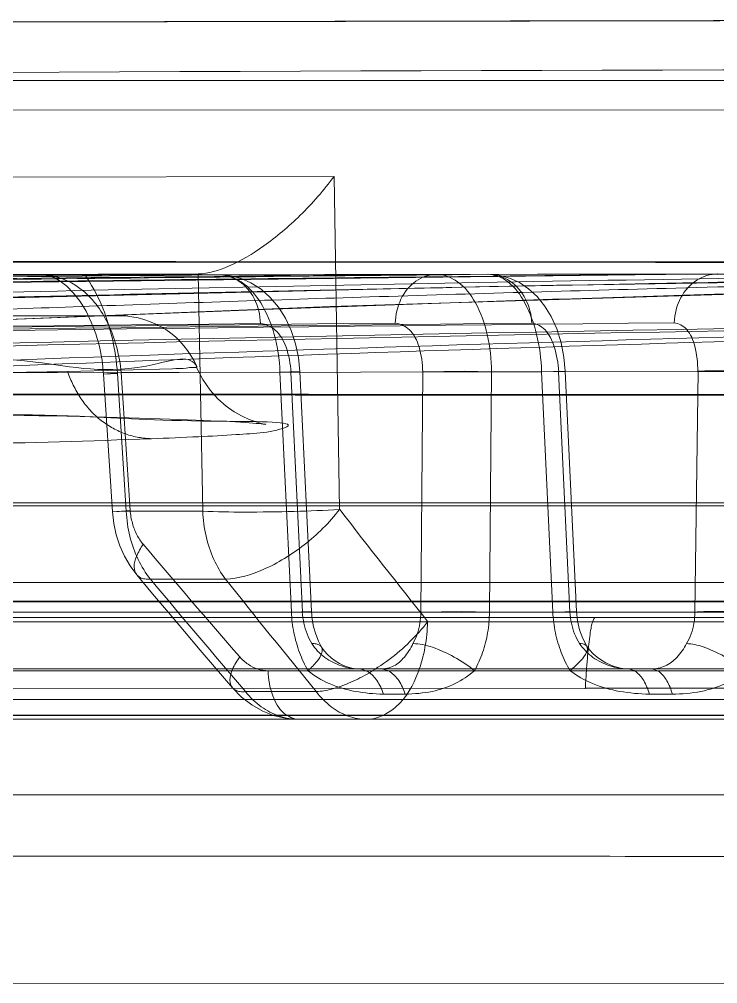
# Model space of a CAD drawing. Header units: millimetres. Extents: x 5438 to 6032, y -2661 to -1821.
# Drawn here: x 5819.271 to 5820.31, y -2148.433 to -2146.999 of the extents above; entities that cross this region are included whole.
import ezdxf

# ---------------------------------------------------------------- set-up
doc = ezdxf.new("R2010")
doc.units = ezdxf.units.MM
doc.header["$LTSCALE"] = 0.1
doc.layers.get('0').update_dxf_attribs({"lineweight": 15})

msp = doc.modelspace()

# ---------------------------------------------------------------- linework, layer by layer
for p, q in [((5828.4216, -2147.09), (5817.4213, -2147.09)), ((5827.5349, -2147.1316), (5818.0755, -2147.1348)), ((5818.5376, -2147.1346), (5827.7661, -2147.1315)), ((5819.7397, -2147.2328), (5819.2222, -2147.2339)), ((5819.7469, -2147.728), (5819.7391, -2147.2328)), ((5819.968, -2147.3784), (5819.1261, -2147.3801)), ((5819.3933, -2147.3795), (5819.1265, -2147.3801)), ((5819.2107, -2147.3785), (5819.5368, -2147.3778)), ((5819.3683, -2147.379), (5819.3065, -2147.3798)), ((5819.3065, -2147.3798), (5819.5678, -2147.3792)), ((5819.5681, -2147.3792), (5819.3069, -2147.3798)), ((5819.5368, -2147.3778), (5819.3683, -2147.379)), ((5819.6742, -2147.379), (5819.3933, -2147.3795)), ((5819.5368, -2147.3778), (5819.5437, -2147.7306)), ((5819.9683, -2147.3784), (5819.6742, -2147.379)), ((5819.8913, -2147.3786), (5820.8326, -2147.3772)), ((5819.4198, -2147.44), (5816.2972, -2147.44)), ((5819.229, -2147.5249), (5820.0479, -2147.5232)), ((5819.4985, -2147.5188), (5819.3427, -2147.5229)), ((5819.4224, -2147.5245), (5819.396, -2147.5267)), ((5819.396, -2147.5267), (5819.4166, -2147.5258)), ((5819.4297, -2147.7306), (5819.4166, -2147.5258)), ((5819.6585, -2147.524), (5819.4224, -2147.5245)), ((5819.4224, -2147.5245), (5819.4355, -2147.7293)), ((5819.6883, -2147.523), (5819.6585, -2147.524)), ((5819.6756, -2147.8806), (5819.6585, -2147.524)), ((5819.6748, -2147.524), (5819.6883, -2147.523)), ((5819.6748, -2147.524), (5819.6919, -2147.8806)), ((5819.7054, -2147.8796), (5819.6883, -2147.523)), ((5819.868, -2147.8806), (5819.8713, -2147.5234)), ((5819.8713, -2147.5234), (5819.9329, -2147.5224)), ((5819.9329, -2147.5224), (5819.9735, -2147.5234)), ((5819.9735, -2147.5234), (5819.9702, -2147.8806)), ((5820.889, -2147.522), (5819.9735, -2147.5234)), ((5820.0478, -2147.5232), (5820.083, -2147.5223)), ((5820.0478, -2147.5232), (5820.0646, -2147.8806)), ((5820.083, -2147.5223), (5820.073, -2147.5232)), ((5820.0899, -2147.8806), (5820.073, -2147.5232)), ((5820.083, -2147.5223), (5820.0999, -2147.8797)), ((5820.2807, -2147.5226), (5820.276, -2147.8806)), ((5819.4092, -2147.7315), (5819.396, -2147.5267)), ((5821.1531, -2147.718), (5814.3595, -2147.718)), ((5814.7646, -2147.7226), (5822.724, -2147.7223)), ((5819.4355, -2147.7293), (5819.4092, -2147.7315)), ((5819.4092, -2147.7315), (5819.4297, -2147.7306)), ((5819.4297, -2147.7306), (5819.5437, -2147.7306)), ((5821.2705, -2147.8365), (5816.8736, -2147.8365)), ((5819.5775, -2147.8316), (5819.4657, -2147.8316)), ((5811.9564, -2147.8647), (5822.7261, -2147.8658)), ((5822.7263, -2147.8645), (5814.7299, -2147.8644)), ((5799.6537, -2147.8806), (5821.6077, -2147.8806)), ((5799.8825, -2147.8807), (5820.276, -2147.8806)), ((5819.7054, -2147.8796), (5819.6756, -2147.8806)), ((5819.6919, -2147.8806), (5819.7054, -2147.8796)), ((5819.868, -2147.8806), (5819.9294, -2147.8796)), ((5819.9294, -2147.8796), (5819.9702, -2147.8806)), ((5820.0646, -2147.8806), (5820.0998, -2147.8797)), ((5820.0998, -2147.8797), (5820.0899, -2147.8806)), ((5846.4445, -2147.8886), (5799.3983, -2147.8886)), ((5801.8827, -2147.8887), (5838.0729, -2147.8887)), ((5819.1772, -2147.8953), (5820.5359, -2147.8953)), ((5821.4256, -2147.8953), (5819.8787, -2147.8953)), ((5821.5286, -2147.965), (5799.6394, -2147.965)), ((5819.2101, -2147.9677), (5820.9324, -2147.9677)), ((5814.7178, -2147.9956), (5820.113, -2147.9938)), ((5819.6073, -2147.9988), (5819.7125, -2147.9988)), ((5820.113, -2147.9938), (5822.9215, -2147.9937)), ((5822.8013, -2148.0104), (5812.9287, -2148.0104)), ((5814.6533, -2148.0105), (5822.8015, -2148.0106)), ((5819.8449, -2148.0025), (5819.8125, -2148.0025)), ((5820.2083, -2148.0025), (5820.2425, -2148.0025)), ((5822.9213, -2148.034), (5812.9271, -2148.0341)), ((5812.9272, -2148.0341), (5822.9207, -2148.0341)), ((5821.3811, -2148.04), (5817.5943, -2148.04)), ((5832.9217, -2148.1525), (5812.9212, -2148.1525)), ((5822.9213, -2148.4331), (5814.3174, -2148.4317))]:
    msp.add_line(p, q)
for points in [[(5822.1513, -2146.9994), (5821.8248, -2146.9996), (5821.503, -2146.9998), (5821.1877, -2147.0001), (5820.8796, -2147.0005), (5820.5796, -2147.0008), (5820.289, -2147.0013), (5820.0093, -2147.0017), (5819.7419, -2147.0022), (5819.4882, -2147.0027), (5819.2491, -2147.0032), (5819.0254, -2147.0037), (5818.8181, -2147.0043), (5818.6279, -2147.0047), (5818.4556, -2147.0052), (5818.3019, -2147.0056), (5818.0448, -2147.0064)], [(5822.1083, -2146.9995), (5821.7792, -2146.9997), (5821.4554, -2146.9999), (5821.1383, -2147.0002), (5820.8293, -2147.0006), (5820.5298, -2147.001), (5820.2406, -2147.0014), (5819.963, -2147.0019), (5819.698, -2147.0023), (5819.4472, -2147.0028), (5819.2114, -2147.0034), (5818.9909, -2147.0039), (5818.7863, -2147.0044), (5818.5982, -2147.0049), (5818.4279, -2147.0053)], [(5819.8909, -2147.3786), (5817.6306, -2147.4045), (5815.2509, -2147.4449), (5812.7519, -2147.4989), (5810.1337, -2147.5655), (5807.3961, -2147.6423), (5804.5394, -2147.7266)], [(5820.3095, -2147.3779), (5818.5528, -2147.3991), (5816.7139, -2147.4313), (5814.7928, -2147.4744), (5812.7896, -2147.5281), (5810.7042, -2147.5915), (5808.5367, -2147.6637)], [(5821.2029, -2147.3768), (5819.9701, -2147.3967), (5818.692, -2147.4268), (5817.3686, -2147.4678), (5816, -2147.52), (5814.5861, -2147.5837)], [(5821.6708, -2147.3763), (5820.707, -2147.3963), (5819.7331, -2147.4261), (5818.7489, -2147.4659), (5817.7545, -2147.5158), (5816.7499, -2147.5759), (5815.7352, -2147.6462)], [(5819.3069, -2147.3798), (5819.3143, -2147.3806), (5819.3224, -2147.3833), (5819.3316, -2147.3884), (5819.3415, -2147.3961), (5819.3514, -2147.4063), (5819.361, -2147.4188), (5819.3699, -2147.4333), (5819.3777, -2147.4494), (5819.3845, -2147.467), (5819.3898, -2147.4858), (5819.3937, -2147.5058), (5819.396, -2147.5267)], [(5819.6883, -2147.523), (5819.6862, -2147.5022), (5819.6818, -2147.4815), (5819.6753, -2147.4618), (5819.6667, -2147.4436), (5819.6563, -2147.4271), (5819.6441, -2147.4127), (5819.6304, -2147.4006), (5819.6154, -2147.391), (5819.5996, -2147.3843), (5819.5837, -2147.3804), (5819.5681, -2147.3792)], [(5820.8328, -2147.3772), (5820.6699, -2147.3774), (5820.5089, -2147.3776), (5820.3506, -2147.3779), (5820.1948, -2147.3781), (5820.0416, -2147.3783), (5819.8916, -2147.3786)], [(5820.083, -2147.5223), (5820.0811, -2147.5018), (5820.0768, -2147.4801), (5820.0703, -2147.4595), (5820.0621, -2147.4413), (5820.0522, -2147.4252), (5820.0411, -2147.4114), (5820.0285, -2147.3998), (5820.0148, -2147.3906), (5819.9999, -2147.3839), (5819.9842, -2147.3798), (5819.9683, -2147.3784)], [(5819.2556, -2147.5877), (5819.2781, -2147.5881), (5819.2999, -2147.5886), (5819.321, -2147.589), (5819.3415, -2147.5894), (5819.3612, -2147.5899), (5819.3803, -2147.5903), (5819.3987, -2147.5908), (5819.4164, -2147.5912), (5819.4334, -2147.5917), (5819.4497, -2147.5922), (5819.4654, -2147.5927), (5819.4803, -2147.5931), (5819.4946, -2147.5936), (5819.5082, -2147.5941), (5819.5211, -2147.5946), (5819.5333, -2147.595), (5819.5448, -2147.5955), (5819.5557, -2147.596), (5819.5659, -2147.5965), (5819.5753, -2147.5969), (5819.5841, -2147.5974), (5819.5923, -2147.5979), (5819.5998, -2147.5983), (5819.6066, -2147.5987), (5819.6127, -2147.5992), (5819.6182, -2147.5996), (5819.623, -2147.6), (5819.6272, -2147.6004), (5819.6307, -2147.6007), (5819.6335, -2147.601), (5819.6355, -2147.6012), (5819.6369, -2147.6014), (5819.6374, -2147.6015), (5819.637, -2147.6014), (5819.6354, -2147.6011), (5819.6326, -2147.6005), (5819.6279, -2147.5993), (5819.6214, -2147.5973), (5819.6128, -2147.5942), (5819.6023, -2147.5894), (5819.5906, -2147.5829), (5819.5785, -2147.5742), (5819.5662, -2147.5634), (5819.5546, -2147.5505), (5819.5435, -2147.5349), (5819.5337, -2147.5161)], [(5819.4092, -2147.7315), (5819.4111, -2147.7487), (5819.4149, -2147.7656), (5819.4202, -2147.782), (5819.4272, -2147.7974), (5819.4356, -2147.8119), (5819.4455, -2147.8252)], [(5819.4455, -2147.8252), (5819.469, -2147.8533), (5819.4926, -2147.8813), (5819.5163, -2147.9094), (5819.54, -2147.9374), (5819.5639, -2147.9654), (5819.5879, -2147.9933)], [(5819.7204, -2147.9327), (5819.7157, -2147.9236), (5819.7117, -2147.9134), (5819.7086, -2147.9026), (5819.7065, -2147.8912), (5819.7054, -2147.8796)], [(5820.1151, -2147.9312), (5820.1092, -2147.9197), (5820.1045, -2147.907), (5820.1014, -2147.8935), (5820.0999, -2147.8797)], [(5819.7751, -2147.965), (5819.7718, -2147.9649), (5819.768, -2147.9644), (5819.7635, -2147.9634), (5819.7584, -2147.9619), (5819.7529, -2147.9598), (5819.747, -2147.9569), (5819.7409, -2147.9532), (5819.7348, -2147.9488), (5819.7291, -2147.9438), (5819.7242, -2147.9383), (5819.7204, -2147.9328)], [(5820.1756, -2147.965), (5820.1715, -2147.9649), (5820.1668, -2147.9643), (5820.1616, -2147.9632), (5820.1559, -2147.9616), (5820.1498, -2147.9592), (5820.1434, -2147.9562), (5820.1368, -2147.9523), (5820.1304, -2147.9477), (5820.1244, -2147.9425), (5820.1192, -2147.9369), (5820.1152, -2147.9313)], [(5819.5879, -2147.9933), (5819.6014, -2148.0071), (5819.6166, -2148.0187), (5819.633, -2148.0279), (5819.6503, -2148.0346), (5819.6682, -2148.0387), (5819.6863, -2148.04)]]:
    msp.add_lwpolyline(points)
for centre, radius, start, end in [((5819.4198, -2147.565), 0.125, 23.2445, 90), ((5823.7416, -2345.2887), 197.8591, 90.821909, 93.490905), ((5831.1033, -2138.9505), 14.3527, 217.70266, 218.55114), ((5831.2854, -2137.7691), 15.4974, 220.23733, 221.05239), ((5831.3003, -2137.9529), 15.4158, 219.85268, 220.66737), ((5830.7569, -2138.9428), 14.2825, 218.48819, 219.35068)]:
    msp.add_arc(centre, radius, start, end)
for points, knots in [([(5817.9535, -2147.0067), (5817.9333, -2147.0068), (5817.9006, -2147.0069), (5817.8568, -2147.007), (5817.8209, -2147.0071), (5817.8071, -2147.0072), (5817.7876, -2147.0072), (5817.8016, -2147.0072), (5817.8152, -2147.0071), (5817.8648, -2147.007), (5817.9507, -2147.0067), (5818.0937, -2147.0063), (5818.2818, -2147.0057), (5818.621, -2147.0047), (5819.1427, -2147.0034), (5819.7251, -2147.0022), (5820.2569, -2147.0013), (5820.6968, -2147.0007), (5821.1582, -2147.0001), (5821.8044, -2146.9995), (5822.6301, -2146.9992), (5823.4609, -2146.9993), (5824.1211, -2146.9996), (5824.6024, -2147), (5825.0673, -2147.0006), (5825.6424, -2147.0014), (5826.2898, -2147.0025), (5826.9218, -2147.004), (5827.2823, -2147.0049), (5827.4158, -2147.0053)], [0, 0, 0, 0, 0.005823, 0.010402, 0.013726, 0.015796, 0.016608, 0.017066, 0.018803, 0.021787, 0.031398, 0.045882, 0.065227, 0.089191, 0.149773, 0.225198, 0.267685, 0.312785, 0.360042, 0.409119, 0.51084, 0.613132, 0.663784, 0.713197, 0.76066, 0.806283, 0.889497, 0.959103, 1, 1, 1, 1]), ([(5818.4275, -2147.0053), (5818.629, -2147.0048), (5819.0879, -2147.0036), (5819.8484, -2147.002), (5820.738, -2147.0006), (5821.7202, -2146.9996), (5822.7525, -2146.9992), (5823.7934, -2146.9994), (5824.7964, -2147.0002), (5825.7176, -2147.0015), (5826.5267, -2147.0031), (5827.1661, -2147.0046), (5827.6668, -2147.006), (5827.8882, -2147.0067), (5828.11, -2147.0074), (5827.94, -2147.0068), (5827.8874, -2147.0067)], [0, 0, 0, 0, 0.061828, 0.140832, 0.233385, 0.334836, 0.44226, 0.550165, 0.654318, 0.74989, 0.833348, 0.901165, 0.950069, 0.977961, 0.983845, 1, 1, 1, 1]), ([(5799.9338, -2147.3586), (5803.7643, -2147.2626), (5811.4267, -2147.1187), (5822.922, -2147.0467), (5834.4173, -2147.1187), (5842.0796, -2147.2627), (5845.9102, -2147.3586)], [0, 0, 0, 0, 0.25, 0.5, 0.75, 1, 1, 1, 1]), ([(5819.5368, -2147.3778), (5819.5523, -2147.3774), (5819.5873, -2147.3663), (5819.6381, -2147.3357), (5819.6913, -2147.2906), (5819.7238, -2147.2533), (5819.7391, -2147.2328)], [0, 0, 0, 0, 0.182544, 0.420212, 0.698266, 1, 1, 1, 1]), ([(5799.1737, -2147.3571), (5799.1743, -2147.3571), (5799.1768, -2147.3571), (5799.1824, -2147.3571), (5799.1916, -2147.3572), (5799.2114, -2147.3572), (5799.2453, -2147.3573), (5799.3243, -2147.3574), (5799.4598, -2147.3577), (5799.6197, -2147.358), (5799.7769, -2147.3583), (5799.9182, -2147.3585), (5800.0832, -2147.3588), (5800.2861, -2147.3592), (5800.5487, -2147.3595), (5800.8157, -2147.3597), (5801.0779, -2147.3599), (5801.3186, -2147.3601), (5801.5933, -2147.3602), (5802.035, -2147.3604), (5802.6875, -2147.3606), (5803.5845, -2147.3607), (5804.625, -2147.3607), (5805.7913, -2147.3605), (5807.0588, -2147.3602), (5808.8812, -2147.3601), (5810.7637, -2147.3598), (5812.6903, -2147.3594), (5814.1683, -2147.3592), (5815.658, -2147.3592), (5817.1566, -2147.3593), (5818.6631, -2147.3598), (5820.1275, -2147.3605), (5821.5477, -2147.3614), (5822.4633, -2147.3618), (5822.9213, -2147.3619)], [0, 0, 0, 0, 0.000078, 0.000312, 0.000702, 0.001247, 0.002806, 0.004989, 0.011227, 0.019924, 0.025187, 0.031083, 0.037783, 0.046023, 0.056721, 0.070956, 0.07975, 0.089844, 0.10137, 0.114443, 0.145647, 0.183798, 0.227763, 0.277088, 0.331133, 0.387887, 0.507311, 0.568943, 0.631279, 0.694023, 0.75713, 0.820596, 0.884336, 0.942135, 1, 1, 1, 1]), ([(5822.9216, -2147.3609), (5822.7719, -2147.3609), (5822.4732, -2147.3608), (5822.024, -2147.3607), (5821.5743, -2147.3604), (5821.1273, -2147.3602), (5820.687, -2147.36), (5820.2514, -2147.3598), (5819.8103, -2147.3597), (5819.3494, -2147.3595), (5818.8544, -2147.3594), (5818.3107, -2147.3593), (5817.7051, -2147.3592), (5817.0252, -2147.3592), (5816.2601, -2147.3592), (5815.4, -2147.3592), (5814.4376, -2147.3592), (5813.3616, -2147.3593), (5812.1602, -2147.3595), (5810.8471, -2147.3597), (5809.5014, -2147.3599), (5808.2257, -2147.3602), (5807.0926, -2147.3604), (5806.1029, -2147.3605), (5805.2279, -2147.3606), (5804.4435, -2147.3606), (5803.7374, -2147.3606), (5803.1032, -2147.3606), (5802.533, -2147.3605), (5802.0177, -2147.3604), (5801.55, -2147.3601), (5801.1287, -2147.36), (5800.7579, -2147.3598), (5800.44, -2147.3594), (5800.1717, -2147.359), (5800.0083, -2147.3587), (5799.9338, -2147.3586)], [0, 0, 0, 0, 0.019536, 0.038982, 0.058621, 0.078223, 0.09732, 0.11608, 0.135062, 0.154893, 0.176221, 0.199673, 0.22584, 0.25526, 0.288397, 0.325695, 0.367502, 0.413999, 0.466116, 0.524291, 0.585359, 0.641741, 0.690769, 0.733236, 0.770895, 0.804967, 0.835605, 0.86304, 0.887734, 0.910011, 0.930285, 0.948779, 0.964986, 0.978676, 0.99027, 1, 1, 1, 1]), ([(5804.5407, -2147.7265), (5804.8832, -2147.7164), (5805.6473, -2147.6936), (5806.8723, -2147.6578), (5808.2702, -2147.6174), (5809.8131, -2147.5743), (5811.5162, -2147.5291), (5813.3798, -2147.4834), (5815.4064, -2147.4401), (5817.595, -2147.4028), (5819.108, -2147.3853), (5819.8913, -2147.3786)], [0, 0, 0, 0, 0.066948, 0.149355, 0.239448, 0.340177, 0.450927, 0.572318, 0.704391, 0.846952, 1, 1, 1, 1]), ([(5806.4363, -2147.7261), (5806.5318, -2147.7222), (5806.7391, -2147.7143), (5807.0762, -2147.7024), (5807.466, -2147.6889), (5807.9145, -2147.6739), (5808.4216, -2147.6575), (5808.9829, -2147.6393), (5809.6016, -2147.6185), (5810.3005, -2147.5952), (5811.0951, -2147.5709), (5811.9992, -2147.543), (5813.0098, -2147.5142), (5814.1378, -2147.4838), (5815.3902, -2147.4531), (5816.78, -2147.4235), (5818.3213, -2147.397), (5819.4008, -2147.3838), (5819.968, -2147.3784)], [0, 0, 0, 0, 0.021189, 0.04597, 0.074744, 0.107634, 0.145422, 0.187186, 0.232097, 0.282629, 0.342156, 0.408281, 0.483095, 0.566222, 0.658368, 0.760734, 0.874289, 1, 1, 1, 1]), ([(5806.7683, -2147.7259), (5806.8626, -2147.722), (5807.0687, -2147.7268), (5807.405, -2147.7251), (5807.7983, -2147.7127), (5808.2327, -2147.6747), (5808.6897, -2147.6591), (5809.1688, -2147.6422), (5809.695, -2147.6244), (5810.2976, -2147.6047), (5810.9841, -2147.5828), (5811.757, -2147.5591), (5812.6257, -2147.5324), (5813.5975, -2147.5052), (5814.6819, -2147.4767), (5815.8878, -2147.4481), (5817.2279, -2147.4205), (5818.717, -2147.3955), (5819.761, -2147.3829), (5820.31, -2147.3779)], [0, 0, 0, 0, 0.020905, 0.045625, 0.074486, 0.108011, 0.142138, 0.175725, 0.21418, 0.25873, 0.309241, 0.366286, 0.429968, 0.501698, 0.581586, 0.670189, 0.768802, 0.878424, 1, 1, 1, 1]), ([(5820.8326, -2147.3772), (5820.5398, -2147.3809), (5819.9796, -2147.3895), (5819.1763, -2147.406), (5818.4446, -2147.4244), (5817.7785, -2147.4439), (5817.1713, -2147.4638), (5816.6191, -2147.4834), (5816.116, -2147.5028), (5815.6601, -2147.5212), (5815.2503, -2147.5385), (5814.8809, -2147.5556), (5814.5452, -2147.571), (5814.2479, -2147.5839), (5813.9925, -2147.5975), (5813.7726, -2147.6098), (5813.5724, -2147.6199), (5813.3866, -2147.6294), (5813.2124, -2147.6385), (5813.0412, -2147.6466), (5812.8764, -2147.6526), (5812.7272, -2147.6592), (5812.6018, -2147.6658), (5812.4952, -2147.6716), (5812.4015, -2147.6766), (5812.3179, -2147.6812), (5812.2428, -2147.6854), (5812.1749, -2147.6891), (5812.1134, -2147.6926), (5812.0574, -2147.6957), (5812.0064, -2147.6986), (5811.9599, -2147.7012), (5811.9175, -2147.7037), (5811.8788, -2147.7059), (5811.8434, -2147.7079), (5811.811, -2147.7098), (5811.7814, -2147.7115), (5811.7542, -2147.7131), (5811.7294, -2147.7146), (5811.7067, -2147.7159), (5811.686, -2147.7171), (5811.6673, -2147.7183), (5811.6503, -2147.7193), (5811.6361, -2147.7202), (5811.6233, -2147.7212), (5811.6173, -2147.7216), (5811.6092, -2147.7227), (5811.6171, -2147.7238), (5811.6198, -2147.7237), (5811.6227, -2147.7238)], [0, 0, 0, 0, 0.095079, 0.18188, 0.260839, 0.33269, 0.398233, 0.458057, 0.512097, 0.561684, 0.60617, 0.645254, 0.68175, 0.715272, 0.741857, 0.764784, 0.786775, 0.806919, 0.825191, 0.843417, 0.862546, 0.878731, 0.891917, 0.903307, 0.913381, 0.922388, 0.930485, 0.937808, 0.944454, 0.950501, 0.956008, 0.96103, 0.965614, 0.9698, 0.973627, 0.977128, 0.980331, 0.983265, 0.98595, 0.988404, 0.990643, 0.992679, 0.994513, 0.996114, 0.997431, 0.998358, 0.998726, 0.999058, 1, 1, 1, 1]), ([(5812.0035, -2147.7236), (5811.9767, -2147.7223), (5811.8831, -2147.7181), (5812.039, -2147.6976), (5812.1727, -2147.6962), (5812.4484, -2147.6807), (5812.769, -2147.6697), (5813.1483, -2147.6558), (5813.5583, -2147.6413), (5813.9246, -2147.6256), (5814.2484, -2147.6047), (5814.6226, -2147.5818), (5815.0905, -2147.5633), (5815.6328, -2147.5368), (5816.2098, -2147.5132), (5816.8734, -2147.4866), (5817.6132, -2147.4603), (5818.4367, -2147.4341), (5819.2886, -2147.4112), (5820.2252, -2147.391), (5820.8609, -2147.381), (5821.2036, -2147.3768)], [0, 0, 0, 0, 0.008593, 0.014647, 0.032289, 0.064409, 0.095959, 0.137351, 0.18512, 0.227608, 0.254696, 0.289056, 0.347648, 0.404633, 0.462936, 0.532578, 0.617305, 0.700008, 0.796403, 0.890225, 1, 1, 1, 1]), ([(5821.2036, -2147.3768), (5820.8961, -2147.3806), (5820.3384, -2147.3891), (5819.5274, -2147.4055), (5818.8047, -2147.4233), (5818.1514, -2147.4421), (5817.5996, -2147.4599), (5817.1383, -2147.4758), (5816.7272, -2147.491), (5816.3258, -2147.5071), (5815.9337, -2147.5226), (5815.5715, -2147.5379), (5815.2617, -2147.5541), (5814.9886, -2147.5679), (5814.7468, -2147.5766), (5814.5135, -2147.5849), (5814.2885, -2147.6089), (5814.0646, -2147.6488), (5813.8549, -2147.6621), (5813.6562, -2147.67), (5813.4569, -2147.6551), (5813.2607, -2147.6423), (5813.0927, -2147.6892), (5812.958, -2147.7094), (5812.8516, -2147.7215), (5812.7621, -2147.7299), (5812.6852, -2147.7364), (5812.6187, -2147.7415), (5812.5608, -2147.7457), (5812.5098, -2147.7492), (5812.4646, -2147.7521), (5812.4241, -2147.7547), (5812.3875, -2147.7569), (5812.3537, -2147.7589), (5812.3221, -2147.7606), (5812.2913, -2147.7623), (5812.2605, -2147.7638), (5812.2226, -2147.7655), (5812.1756, -2147.767), (5812.1217, -2147.7687), (5812.0661, -2147.7661), (5812.0227, -2147.7698), (5811.9814, -2147.7454), (5811.997, -2147.7233), (5812.0035, -2147.7236)], [0, 0, 0, 0, 0.099653, 0.180729, 0.262813, 0.333913, 0.39248, 0.441705, 0.483488, 0.525752, 0.571889, 0.610623, 0.6432, 0.672414, 0.699243, 0.721578, 0.748058, 0.772485, 0.795168, 0.8161, 0.836806, 0.860032, 0.879077, 0.892856, 0.904164, 0.913766, 0.922011, 0.929145, 0.935372, 0.940842, 0.945707, 0.950049, 0.953975, 0.957602, 0.961, 0.964262, 0.967576, 0.971002, 0.976556, 0.982796, 0.988557, 0.994241, 0.997885, 1, 1, 1, 1]), ([(5819.5678, -2147.3792), (5818.6987, -2147.3868), (5817.0054, -2147.4073), (5814.5328, -2147.4521), (5812.9294, -2147.4886), (5812.1502, -2147.5075)], [0, 0, 0, 0, 0.351464, 0.684792, 1, 1, 1, 1]), ([(5821.2904, -2147.3767), (5821.1091, -2147.3795), (5820.7616, -2147.3861), (5820.262, -2147.3981), (5819.8047, -2147.4113), (5819.3864, -2147.4252), (5819.0036, -2147.4395), (5818.6524, -2147.454), (5818.3311, -2147.468), (5818.0376, -2147.4818), (5817.7694, -2147.4956), (5817.5243, -2147.5081), (5817.3015, -2147.5201), (5817.0994, -2147.5322), (5816.914, -2147.5434), (5816.7436, -2147.5528), (5816.5887, -2147.5623), (5816.4463, -2147.5716), (5816.3155, -2147.5793), (5816.2023, -2147.5879), (5816.1012, -2147.5935), (5816.0064, -2147.6177), (5815.9043, -2147.6282), (5815.8047, -2147.6342), (5815.7142, -2147.6405), (5815.6328, -2147.6455), (5815.5581, -2147.6508), (5815.4818, -2147.6524), (5815.396, -2147.6416), (5815.3038, -2147.6508), (5815.216, -2147.67), (5815.1336, -2147.6758), (5815.0555, -2147.6824), (5814.9812, -2147.6886), (5814.9144, -2147.6939), (5814.8553, -2147.6985), (5814.8025, -2147.7027), (5814.7549, -2147.7064), (5814.712, -2147.7098), (5814.6731, -2147.7129), (5814.6377, -2147.7157), (5814.6055, -2147.7182), (5814.5761, -2147.7205), (5814.5494, -2147.7227), (5814.5249, -2147.7246), (5814.5026, -2147.7263), (5814.4822, -2147.7279), (5814.4636, -2147.7294), (5814.4466, -2147.7307), (5814.431, -2147.7319), (5814.4167, -2147.7329), (5814.4037, -2147.7338), (5814.3918, -2147.7346), (5814.381, -2147.7352), (5814.3715, -2147.7356), (5814.3633, -2147.7354), (5814.3574, -2147.7351), (5814.3522, -2147.732), (5814.3564, -2147.7261), (5814.3643, -2147.7237), (5814.3715, -2147.7227), (5814.3757, -2147.7228)], [0, 0, 0, 0, 0.077971, 0.149487, 0.214858, 0.274693, 0.329463, 0.379574, 0.425841, 0.467788, 0.505904, 0.541311, 0.573334, 0.601873, 0.62837, 0.65318, 0.675253, 0.695092, 0.714573, 0.731564, 0.743953, 0.75799, 0.773498, 0.787992, 0.80091, 0.812517, 0.823042, 0.833139, 0.845249, 0.860101, 0.872666, 0.883882, 0.895546, 0.906404, 0.915922, 0.924359, 0.931912, 0.938711, 0.944856, 0.950431, 0.955502, 0.960119, 0.964326, 0.968163, 0.971665, 0.974862, 0.977784, 0.980457, 0.9829, 0.985137, 0.987183, 0.989049, 0.990752, 0.992301, 0.993683, 0.994878, 0.995787, 0.996338, 0.996946, 0.998205, 1, 1, 1, 1]), ([(5821.6718, -2147.3763), (5821.4789, -2147.3794), (5821.1092, -2147.3864), (5820.5778, -2147.3996), (5820.0918, -2147.4143), (5819.6476, -2147.4298), (5819.2411, -2147.4459), (5818.8693, -2147.4618), (5818.5298, -2147.4776), (5818.2192, -2147.4932), (5817.935, -2147.5081), (5817.6766, -2147.5221), (5817.4446, -2147.5355), (5817.2351, -2147.5486), (5817.0416, -2147.5606), (5816.8647, -2147.571), (5816.7109, -2147.5806), (5816.5812, -2147.5906), (5816.4671, -2147.5994), (5816.3603, -2147.6067), (5816.26, -2147.6137), (5816.1682, -2147.62), (5816.0845, -2147.6259), (5816.008, -2147.6312), (5815.9362, -2147.6363), (5815.8644, -2147.6411), (5815.7896, -2147.6449), (5815.7158, -2147.6481), (5815.651, -2147.6509), (5815.5957, -2147.6547), (5815.5441, -2147.6583), (5815.4892, -2147.6623), (5815.4294, -2147.6667), (5815.3646, -2147.6715), (5815.2979, -2147.6766), (5815.2344, -2147.6815), (5815.1773, -2147.6859), (5815.1269, -2147.6898), (5815.0818, -2147.6933), (5815.0412, -2147.6965), (5815.0046, -2147.6994), (5814.9714, -2147.702), (5814.9412, -2147.7044), (5814.9138, -2147.7066), (5814.8887, -2147.7086), (5814.866, -2147.7104), (5814.8452, -2147.7121), (5814.8262, -2147.7137), (5814.8089, -2147.7151), (5814.7931, -2147.7164), (5814.7788, -2147.7177), (5814.7657, -2147.7184), (5814.7552, -2147.7204), (5814.7481, -2147.719), (5814.7434, -2147.7229), (5814.757, -2147.7214), (5814.7604, -2147.7225), (5814.7646, -2147.7226)], [0, 0, 0, 0, 0.083216, 0.159495, 0.229216, 0.29294, 0.351195, 0.40467, 0.453422, 0.497788, 0.538757, 0.576165, 0.609399, 0.639009, 0.666677, 0.692995, 0.715454, 0.733113, 0.749119, 0.764801, 0.779275, 0.792469, 0.804501, 0.81546, 0.825556, 0.835534, 0.846477, 0.857898, 0.867365, 0.874439, 0.8818, 0.889683, 0.89817, 0.90767, 0.917697, 0.927027, 0.935146, 0.94238, 0.948844, 0.954663, 0.959922, 0.964692, 0.969029, 0.972977, 0.976574, 0.979851, 0.98284, 0.985571, 0.988059, 0.99032, 0.992393, 0.99429, 0.995942, 0.997036, 0.997213, 0.998187, 1, 1, 1, 1]), ([(5819.3065, -2147.3798), (5819.3258, -2147.3796), (5819.3674, -2147.3968), (5819.4079, -2147.4523), (5819.42, -2147.4994), (5819.4224, -2147.5245)], [0, 0, 0, 0, 0.288015, 0.621436, 1, 1, 1, 1]), ([(5819.4166, -2147.5258), (5819.4154, -2147.5079), (5819.4102, -2147.4726), (5819.3941, -2147.4228), (5819.3777, -2147.3927), (5819.3683, -2147.379)], [0, 0, 0, 0, 0.345265, 0.681355, 1, 1, 1, 1]), ([(5819.6585, -2147.524), (5819.6578, -2147.5051), (5819.6527, -2147.4691), (5819.6336, -2147.4222), (5819.6053, -2147.3885), (5819.5794, -2147.3791), (5819.5678, -2147.3792)], [0, 0, 0, 0, 0.306536, 0.583183, 0.812127, 1, 1, 1, 1]), ([(5819.5678, -2147.3792), (5819.5781, -2147.3792), (5819.6003, -2147.3865), (5819.6232, -2147.4143), (5819.6291, -2147.4388), (5819.6295, -2147.4517)], [0, 0, 0, 0, 0.297578, 0.629043, 1, 1, 1, 1]), ([(5819.8302, -2147.451), (5819.8305, -2147.4388), (5819.8359, -2147.415), (5819.8578, -2147.3866), (5819.8805, -2147.3786), (5819.8913, -2147.3786)], [0, 0, 0, 0, 0.353533, 0.686533, 1, 1, 1, 1]), ([(5819.8913, -2147.3786), (5819.9024, -2147.3785), (5819.9273, -2147.3883), (5819.953, -2147.4224), (5819.9695, -2147.4692), (5819.9734, -2147.5047), (5819.9735, -2147.5234)], [0, 0, 0, 0, 0.184223, 0.411631, 0.690141, 1, 1, 1, 1]), ([(5819.968, -2147.3784), (5819.9784, -2147.3783), (5820.0022, -2147.3887), (5820.0262, -2147.4227), (5820.0427, -2147.4691), (5820.0472, -2147.5045), (5820.0479, -2147.5232)], [0, 0, 0, 0, 0.175829, 0.402545, 0.684824, 1, 1, 1, 1]), ([(5820.0332, -2147.451), (5820.0328, -2147.4387), (5820.0268, -2147.4144), (5820.0031, -2147.3861), (5819.9794, -2147.3784), (5819.968, -2147.3784)], [0, 0, 0, 0, 0.345739, 0.678467, 1, 1, 1, 1]), ([(5820.31, -2147.3779), (5820.2992, -2147.3779), (5820.2762, -2147.385), (5820.2519, -2147.4127), (5820.2456, -2147.4375), (5820.2453, -2147.4504)], [0, 0, 0, 0, 0.30557, 0.636773, 1, 1, 1, 1]), ([(5804.3261, -2147.7989), (5806.0852, -2147.7443), (5809.5446, -2147.6459), (5814.6456, -2147.5164), (5817.988, -2147.4678), (5819.6298, -2147.4517)], [0, 0, 0, 0, 0.34491, 0.678234, 1, 1, 1, 1]), ([(5819.8299, -2147.451), (5818.1845, -2147.4669), (5814.8332, -2147.5152), (5809.7167, -2147.6448), (5806.2455, -2147.7439), (5804.4799, -2147.7989)], [0, 0, 0, 0, 0.321502, 0.654851, 1, 1, 1, 1]), ([(5820.0335, -2147.4509), (5818.5844, -2147.466), (5815.6315, -2147.5132), (5811.1212, -2147.6396), (5808.0601, -2147.7414), (5806.5023, -2147.7986)], [0, 0, 0, 0, 0.321188, 0.654512, 1, 1, 1, 1]), ([(5806.7038, -2147.7984), (5808.264, -2147.7408), (5811.3288, -2147.6382), (5815.8424, -2147.5119), (5818.7962, -2147.4651), (5820.245, -2147.4504)], [0, 0, 0, 0, 0.345775, 0.679121, 1, 1, 1, 1]), ([(5821.1333, -2147.4492), (5820.1113, -2147.4636), (5818.0665, -2147.5086), (5814.9992, -2147.6243), (5812.9547, -2147.7336), (5811.9324, -2147.7962)], [0, 0, 0, 0, 0.332999, 0.666308, 1, 1, 1, 1]), ([(5821.3636, -2147.4492), (5820.5944, -2147.4622), (5819.0563, -2147.505), (5816.7508, -2147.6205), (5815.2156, -2147.7315), (5814.4486, -2147.7955)], [0, 0, 0, 0, 0.333263, 0.666545, 1, 1, 1, 1]), ([(5814.6921, -2147.7956), (5815.4594, -2147.7314), (5816.9939, -2147.6201), (5819.2967, -2147.5046), (5820.8318, -2147.4619), (5821.5989, -2147.4492)], [0, 0, 0, 0, 0.333958, 0.66724, 1, 1, 1, 1]), ([(5819.6298, -2147.4517), (5819.6377, -2147.4523), (5819.6553, -2147.4608), (5819.6702, -2147.4889), (5819.6741, -2147.5114), (5819.6751, -2147.524)], [0, 0, 0, 0, 0.259481, 0.586687, 1, 1, 1, 1]), ([(5819.8709, -2147.5234), (5819.8707, -2147.5109), (5819.8681, -2147.4887), (5819.8549, -2147.4602), (5819.8376, -2147.4517), (5819.8299, -2147.451)], [0, 0, 0, 0, 0.414929, 0.740205, 1, 1, 1, 1]), ([(5820.0734, -2147.5232), (5820.0725, -2147.5107), (5820.0689, -2147.4886), (5820.0566, -2147.4609), (5820.0406, -2147.4515), (5820.0335, -2147.4509)], [0, 0, 0, 0, 0.427601, 0.757465, 1, 1, 1, 1]), ([(5820.245, -2147.4504), (5820.2519, -2147.451), (5820.2675, -2147.4603), (5820.278, -2147.4883), (5820.2802, -2147.5101), (5820.2804, -2147.5226)], [0, 0, 0, 0, 0.239573, 0.566792, 1, 1, 1, 1]), ([(5818.2267, -2147.5041), (5818.3672, -2147.5042), (5818.6309, -2147.5024), (5818.981, -2147.5116), (5819.2703, -2147.4945), (5819.417, -2147.5333), (5819.5265, -2147.4967), (5819.5347, -2147.5157)], [0, 0, 0, 0, 0.322307, 0.601082, 0.81632, 0.952536, 1, 1, 1, 1]), ([(5819.3427, -2147.5229), (5819.2607, -2147.5245), (5819.0695, -2147.527), (5818.7493, -2147.5299), (5818.3708, -2147.5321), (5817.9585, -2147.5336), (5817.6753, -2147.5339), (5817.5326, -2147.5339)], [0, 0, 0, 0, 0.135999, 0.316813, 0.530627, 0.763427, 1, 1, 1, 1]), ([(5819.4672, -2147.6228), (5819.4641, -2147.6227), (5819.4577, -2147.6223), (5819.4481, -2147.6209), (5819.4385, -2147.6188), (5819.4255, -2147.6148), (5819.4098, -2147.6077), (5819.3918, -2147.596), (5819.3757, -2147.5809), (5819.3641, -2147.5661), (5819.3561, -2147.5533), (5819.3509, -2147.5434), (5819.3463, -2147.5333), (5819.3438, -2147.5264), (5819.3427, -2147.5229)], [0, 0, 0, 0, 0.05557, 0.112466, 0.170544, 0.229655, 0.350341, 0.473799, 0.60503, 0.737922, 0.804404, 0.870466, 0.935776, 1, 1, 1, 1]), ([(5819.5347, -2147.5157), (5819.5352, -2147.5169), (5819.5257, -2147.5164), (5819.5179, -2147.5185), (5819.5053, -2147.5185), (5819.4985, -2147.5188)], [0, 0, 0, 0, 0.106529, 0.43965, 1, 1, 1, 1]), ([(5820.3809, -2147.5226), (5820.3686, -2147.5222), (5820.3441, -2147.5216), (5820.3107, -2147.5216), (5820.2896, -2147.522), (5820.2807, -2147.5226)], [0, 0, 0, 0, 0.369473, 0.732793, 1, 1, 1, 1]), ([(5822.9217, -2147.5582), (5822.4605, -2147.5582), (5821.5379, -2147.5578), (5820.107, -2147.5569), (5818.6312, -2147.5565), (5817.113, -2147.5565), (5815.6017, -2147.5565), (5814.098, -2147.5567), (5812.6053, -2147.5569), (5810.6598, -2147.5572), (5808.7567, -2147.5575), (5806.9105, -2147.5578), (5805.6198, -2147.558), (5804.4298, -2147.5581), (5803.5148, -2147.5581), (5802.8508, -2147.5581), (5802.29, -2147.558), (5801.6919, -2147.5578), (5801.0898, -2147.5576), (5800.6255, -2147.5573), (5800.2734, -2147.557), (5800.0072, -2147.5566), (5799.802, -2147.5563), (5799.6358, -2147.5559), (5799.4936, -2147.5557), (5799.368, -2147.5554), (5799.2573, -2147.5552), (5799.1616, -2147.555), (5799.0812, -2147.5549), (5799.0242, -2147.5548), (5798.9868, -2147.5547), (5798.9648, -2147.5546), (5798.9463, -2147.5546), (5798.9311, -2147.5545), (5798.9205, -2147.5545), (5798.9137, -2147.5545), (5798.9097, -2147.5545), (5798.9065, -2147.5545), (5798.904, -2147.5545), (5798.9023, -2147.5545), (5798.9015, -2147.5545), (5798.9011, -2147.5545)], [0, 0, 0, 0, 0.057607, 0.115228, 0.178703, 0.241924, 0.304839, 0.367458, 0.429728, 0.491263, 0.61044, 0.667409, 0.721845, 0.771629, 0.816039, 0.836117, 0.854566, 0.886075, 0.910809, 0.929771, 0.94406, 0.954784, 0.963015, 0.969685, 0.975546, 0.98077, 0.985379, 0.989366, 0.992719, 0.995425, 0.996484, 0.997396, 0.998166, 0.998796, 0.999291, 0.999489, 0.999655, 0.999788, 0.99989, 0.99996, 1, 1, 1, 1]), ([(5822.9214, -2147.5594), (5822.4607, -2147.5594), (5821.5392, -2147.559), (5820.1101, -2147.558), (5818.6365, -2147.5573), (5817.1211, -2147.5569), (5815.6133, -2147.5567), (5814.4121, -2147.5568), (5813.5153, -2147.5569), (5813.1185, -2147.5569), (5812.9204, -2147.5569)], [0, 0, 0, 0, 0.13821, 0.276424, 0.428685, 0.58024, 0.730988, 0.88098, 0.940568, 1, 1, 1, 1]), ([(5819.6343, -2147.6137), (5819.6461, -2147.6126), (5819.7059, -2147.597), (5819.4944, -2147.5978), (5819.3685, -2147.5871), (5819.0371, -2147.5848), (5818.6771, -2147.5808), (5818.2462, -2147.5801), (5817.7934, -2147.581), (5817.3393, -2147.5841), (5816.9161, -2147.589), (5816.5549, -2147.5954), (5816.3389, -2147.601), (5816.2462, -2147.6045)], [0, 0, 0, 0, 0.01029, 0.036161, 0.095012, 0.182476, 0.292963, 0.418977, 0.552368, 0.686757, 0.812556, 0.919524, 1, 1, 1, 1]), ([(5819.4672, -2147.6228), (5819.3761, -2147.6263), (5819.1663, -2147.6318), (5818.8195, -2147.638), (5818.4163, -2147.6426), (5817.9651, -2147.6456), (5817.4975, -2147.6464), (5817.0392, -2147.6454), (5816.666, -2147.6413), (5816.3325, -2147.6383), (5816.2087, -2147.6291), (5816.0079, -2147.628), (5816.0667, -2147.6143), (5816.0787, -2147.6132)], [0, 0, 0, 0, 0.079005, 0.181966, 0.300679, 0.428562, 0.572819, 0.707232, 0.821614, 0.908737, 0.9655, 0.989526, 1, 1, 1, 1]), ([(5819.4672, -2147.6228), (5819.4906, -2147.6219), (5819.5327, -2147.6202), (5819.5883, -2147.6172), (5819.6206, -2147.615), (5819.6343, -2147.6137)], [0, 0, 0, 0, 0.420222, 0.7541, 1, 1, 1, 1]), ([(5822.724, -2147.723), (5822.2777, -2147.723), (5821.3855, -2147.7229), (5819.5823, -2147.7225), (5817.3216, -2147.7221), (5814.6403, -2147.7226), (5812.87, -2147.7233), (5812.0035, -2147.7236)], [0, 0, 0, 0, 0.124907, 0.249663, 0.504611, 0.757527, 1, 1, 1, 1]), ([(5819.4657, -2147.8316), (5819.4585, -2147.8226), (5819.446, -2147.8022), (5819.4339, -2147.7678), (5819.4304, -2147.7432), (5819.4297, -2147.7306)], [0, 0, 0, 0, 0.318016, 0.652897, 1, 1, 1, 1]), ([(5819.4355, -2147.7293), (5819.4361, -2147.7358), (5819.4383, -2147.7483), (5819.4448, -2147.7655), (5819.4514, -2147.7755), (5819.455, -2147.7798)], [0, 0, 0, 0, 0.355181, 0.69105, 1, 1, 1, 1]), ([(5819.5437, -2147.7306), (5819.5643, -2147.7315), (5819.6096, -2147.7322), (5819.6774, -2147.7313), (5819.7245, -2147.7294), (5819.7469, -2147.728)], [0, 0, 0, 0, 0.303973, 0.668837, 1, 1, 1, 1]), ([(5819.5775, -2147.8316), (5819.5706, -2147.8225), (5819.5587, -2147.8021), (5819.5474, -2147.7677), (5819.5442, -2147.7431), (5819.5437, -2147.7306)], [0, 0, 0, 0, 0.315786, 0.651747, 1, 1, 1, 1]), ([(5819.5775, -2147.8316), (5819.5967, -2147.831), (5819.6391, -2147.8179), (5819.6969, -2147.7821), (5819.7321, -2147.7477), (5819.747, -2147.728)], [0, 0, 0, 0, 0.284123, 0.63547, 1, 1, 1, 1]), ([(5819.455, -2147.7798), (5819.4511, -2147.7854), (5819.4449, -2147.7961), (5819.4403, -2147.8121), (5819.4429, -2147.8221), (5819.4455, -2147.8252)], [0, 0, 0, 0, 0.421095, 0.749315, 1, 1, 1, 1]), ([(5819.4455, -2147.8252), (5819.4469, -2147.8268), (5819.4505, -2147.8297), (5819.4576, -2147.8317), (5819.4629, -2147.8318), (5819.4657, -2147.8316)], [0, 0, 0, 0, 0.288429, 0.614738, 1, 1, 1, 1]), ([(5819.7002, -2147.9677), (5819.6952, -2147.959), (5819.6868, -2147.9407), (5819.6785, -2147.9113), (5819.676, -2147.8909), (5819.6755, -2147.8806)], [0, 0, 0, 0, 0.326464, 0.661054, 1, 1, 1, 1]), ([(5819.6918, -2147.8806), (5819.6922, -2147.8861), (5819.6937, -2147.8972), (5819.6984, -2147.913), (5819.7032, -2147.9229), (5819.7059, -2147.9275)], [0, 0, 0, 0, 0.338428, 0.673028, 1, 1, 1, 1]), ([(5819.8564, -2147.9275), (5819.859, -2147.9229), (5819.8633, -2147.913), (5819.8672, -2147.8971), (5819.868, -2147.8862), (5819.868, -2147.8806)], [0, 0, 0, 0, 0.326309, 0.659632, 1, 1, 1, 1]), ([(5819.9703, -2147.8806), (5819.9702, -2147.8908), (5819.9684, -2147.9112), (5819.961, -2147.9406), (5819.9529, -2147.959), (5819.9481, -2147.9677)], [0, 0, 0, 0, 0.3394, 0.673716, 1, 1, 1, 1]), ([(5820.0646, -2147.8806), (5820.0651, -2147.8909), (5820.0676, -2147.9113), (5820.0763, -2147.9407), (5820.0852, -2147.9591), (5820.0904, -2147.9677)], [0, 0, 0, 0, 0.337207, 0.671528, 1, 1, 1, 1]), ([(5820.1044, -2147.9275), (5820.1016, -2147.9229), (5820.0966, -2147.913), (5820.0917, -2147.8972), (5820.0902, -2147.8862), (5820.0898, -2147.8806)], [0, 0, 0, 0, 0.329058, 0.662613, 1, 1, 1, 1]), ([(5820.276, -2147.8806), (5820.276, -2147.8862), (5820.2751, -2147.8972), (5820.2709, -2147.913), (5820.2663, -2147.9229), (5820.2636, -2147.9275)], [0, 0, 0, 0, 0.338443, 0.672504, 1, 1, 1, 1]), ([(5820.3761, -2147.8806), (5820.3638, -2147.88), (5820.3393, -2147.8796), (5820.3059, -2147.8795), (5820.2848, -2147.88), (5820.276, -2147.8806)], [0, 0, 0, 0, 0.368868, 0.733238, 1, 1, 1, 1]), ([(5819.8781, -2147.8951), (5819.8703, -2147.9057), (5819.852, -2147.9254), (5819.8217, -2147.9518), (5819.7988, -2147.9664), (5819.7874, -2147.9733)], [0, 0, 0, 0, 0.326885, 0.66655, 1, 1, 1, 1]), ([(5819.7874, -2148.04), (5819.8032, -2148.04), (5819.8391, -2148.022), (5819.8696, -2147.9663), (5819.8776, -2147.9204), (5819.8781, -2147.8951)], [0, 0, 0, 0, 0.256278, 0.589365, 1, 1, 1, 1]), ([(5820.1129, -2147.9946), (5820.1134, -2147.9868), (5820.1142, -2147.972), (5820.1158, -2147.9512), (5820.1175, -2147.9331), (5820.1193, -2147.918), (5820.1211, -2147.9059), (5820.1228, -2147.8979), (5820.1243, -2147.8931), (5820.1253, -2147.8908), (5820.1262, -2147.8893), (5820.1271, -2147.8887), (5820.1275, -2147.8887)], [0, 0, 0, 0, 0.217968, 0.411832, 0.580204, 0.721724, 0.835081, 0.919103, 0.949872, 0.973159, 0.989336, 1, 1, 1, 1]), ([(5819.7059, -2147.9275), (5819.7081, -2147.9274), (5819.7121, -2147.9276), (5819.7173, -2147.9293), (5819.7197, -2147.9315), (5819.7204, -2147.9327)], [0, 0, 0, 0, 0.41242, 0.736629, 1, 1, 1, 1]), ([(5819.7059, -2147.9275), (5819.711, -2147.9353), (5819.7242, -2147.9493), (5819.7489, -2147.9614), (5819.7666, -2147.965), (5819.7749, -2147.965)], [0, 0, 0, 0, 0.346484, 0.690295, 1, 1, 1, 1]), ([(5819.808, -2147.965), (5819.8149, -2147.965), (5819.8288, -2147.9624), (5819.845, -2147.9473), (5819.8529, -2147.9348), (5819.8564, -2147.9275)], [0, 0, 0, 0, 0.319465, 0.624206, 1, 1, 1, 1]), ([(5819.9481, -2147.9677), (5819.9387, -2147.96), (5819.9185, -2147.9467), (5819.8878, -2147.9328), (5819.8662, -2147.9273), (5819.8564, -2147.9275)], [0, 0, 0, 0, 0.357915, 0.709593, 1, 1, 1, 1]), ([(5820.1151, -2147.9312), (5820.1146, -2147.9304), (5820.1128, -2147.9287), (5820.109, -2147.9276), (5820.1061, -2147.9274), (5820.1044, -2147.9275)], [0, 0, 0, 0, 0.261279, 0.583995, 1, 1, 1, 1]), ([(5820.1755, -2147.965), (5820.1667, -2147.965), (5820.1486, -2147.9614), (5820.1233, -2147.9493), (5820.1098, -2147.9353), (5820.1044, -2147.9275)], [0, 0, 0, 0, 0.315506, 0.657037, 1, 1, 1, 1]), ([(5820.2636, -2147.9275), (5820.2597, -2147.9349), (5820.2508, -2147.9477), (5820.2326, -2147.9624), (5820.2177, -2147.965), (5820.2103, -2147.965)], [0, 0, 0, 0, 0.366658, 0.675492, 1, 1, 1, 1]), ([(5820.2635, -2147.9275), (5820.2719, -2147.9273), (5820.2916, -2147.9327), (5820.3215, -2147.9463), (5820.3422, -2147.9597), (5820.3525, -2147.9677)], [0, 0, 0, 0, 0.255672, 0.604784, 1, 1, 1, 1]), ([(5819.7204, -2147.9327), (5819.7218, -2147.9352), (5819.7211, -2147.9438), (5819.7129, -2147.9553), (5819.705, -2147.9634), (5819.7002, -2147.9677)], [0, 0, 0, 0, 0.204366, 0.539304, 1, 1, 1, 1]), ([(5820.0904, -2147.9677), (5820.096, -2147.963), (5820.105, -2147.9544), (5820.1146, -2147.943), (5820.1167, -2147.9338), (5820.1151, -2147.9312)], [0, 0, 0, 0, 0.474213, 0.80442, 1, 1, 1, 1]), ([(5819.5986, -2147.9471), (5819.5945, -2147.9528), (5819.5879, -2147.9638), (5819.5828, -2147.98), (5819.5852, -2147.9902), (5819.5879, -2147.9933)], [0, 0, 0, 0, 0.426914, 0.756048, 1, 1, 1, 1]), ([(5819.5986, -2147.9471), (5819.6023, -2147.9513), (5819.6105, -2147.9587), (5819.6251, -2147.966), (5819.6356, -2147.9677), (5819.6408, -2147.9677)], [0, 0, 0, 0, 0.347219, 0.679048, 1, 1, 1, 1]), ([(5819.6863, -2148.04), (5819.6784, -2148.04), (5819.6604, -2148.0311), (5819.6451, -2148.0033), (5819.6411, -2147.9803), (5819.6408, -2147.9677)], [0, 0, 0, 0, 0.256235, 0.589684, 1, 1, 1, 1]), ([(5819.8125, -2148.0025), (5819.7984, -2148.0023), (5819.7709, -2147.9999), (5819.7323, -2147.9889), (5819.7096, -2147.9757), (5819.7002, -2147.9677)], [0, 0, 0, 0, 0.352986, 0.689795, 1, 1, 1, 1]), ([(5819.8125, -2148.0025), (5819.8102, -2147.9956), (5819.8045, -2147.9832), (5819.7917, -2147.969), (5819.7802, -2147.965), (5819.775, -2147.965)], [0, 0, 0, 0, 0.392561, 0.720644, 1, 1, 1, 1]), ([(5819.8078, -2147.965), (5819.8129, -2147.965), (5819.8241, -2147.9689), (5819.8369, -2147.983), (5819.8426, -2147.9955), (5819.8449, -2148.0025)], [0, 0, 0, 0, 0.272354, 0.599046, 1, 1, 1, 1]), ([(5819.9481, -2147.9677), (5819.9393, -2147.9751), (5819.9195, -2147.9886), (5819.8838, -2148.0002), (5819.8583, -2148.0023), (5819.8449, -2148.0025)], [0, 0, 0, 0, 0.313218, 0.63784, 1, 1, 1, 1]), ([(5820.0904, -2147.9677), (5820.1004, -2147.9757), (5820.1242, -2147.9889), (5820.1646, -2147.9999), (5820.1935, -2148.0023), (5820.2083, -2148.0025)], [0, 0, 0, 0, 0.307386, 0.643806, 1, 1, 1, 1]), ([(5820.1756, -2147.965), (5820.1801, -2147.965), (5820.1904, -2147.9692), (5820.2014, -2147.9833), (5820.2063, -2147.9955), (5820.2083, -2148.0025)], [0, 0, 0, 0, 0.257619, 0.584077, 1, 1, 1, 1]), ([(5820.2425, -2148.0025), (5820.2405, -2147.9957), (5820.2358, -2147.9836), (5820.2251, -2147.9693), (5820.2148, -2147.965), (5820.2102, -2147.965)], [0, 0, 0, 0, 0.410128, 0.738357, 1, 1, 1, 1]), ([(5820.2425, -2148.0025), (5820.2567, -2148.0024), (5820.2838, -2148.0002), (5820.3217, -2147.9887), (5820.343, -2147.9752), (5820.3525, -2147.9677)], [0, 0, 0, 0, 0.363229, 0.689495, 1, 1, 1, 1]), ([(5819.7125, -2147.9988), (5819.7202, -2147.9984), (5819.7367, -2147.9954), (5819.7618, -2147.9866), (5819.7788, -2147.9781), (5819.7874, -2147.9733)], [0, 0, 0, 0, 0.289372, 0.62764, 1, 1, 1, 1]), ([(5819.5879, -2147.9933), (5819.5892, -2147.9948), (5819.5927, -2147.9974), (5819.5996, -2147.9992), (5819.6046, -2147.9991), (5819.6073, -2147.9988)], [0, 0, 0, 0, 0.285664, 0.61163, 1, 1, 1, 1]), ([(5819.6863, -2148.04), (5819.6766, -2148.04), (5819.6567, -2148.0366), (5819.6293, -2148.022), (5819.6141, -2148.0073), (5819.6073, -2147.9988)], [0, 0, 0, 0, 0.31671, 0.646239, 1, 1, 1, 1]), ([(5819.7874, -2148.04), (5819.7782, -2148.04), (5819.7591, -2148.0366), (5819.7331, -2148.0219), (5819.7189, -2148.0072), (5819.7125, -2147.9988)], [0, 0, 0, 0, 0.313319, 0.643141, 1, 1, 1, 1]), ([(5821.9358, -2148.2463), (5821.6914, -2148.2462), (5821.2026, -2148.2454), (5820.47, -2148.244), (5819.7386, -2148.2433), (5819.2516, -2148.2435), (5819.0083, -2148.2435)], [0, 0, 0, 0, 0.250532, 0.500868, 0.750713, 1, 1, 1, 1])]:
    msp.add_open_spline(points, degree=3, knots=knots)

doc.saveas('drawing.dxf')
